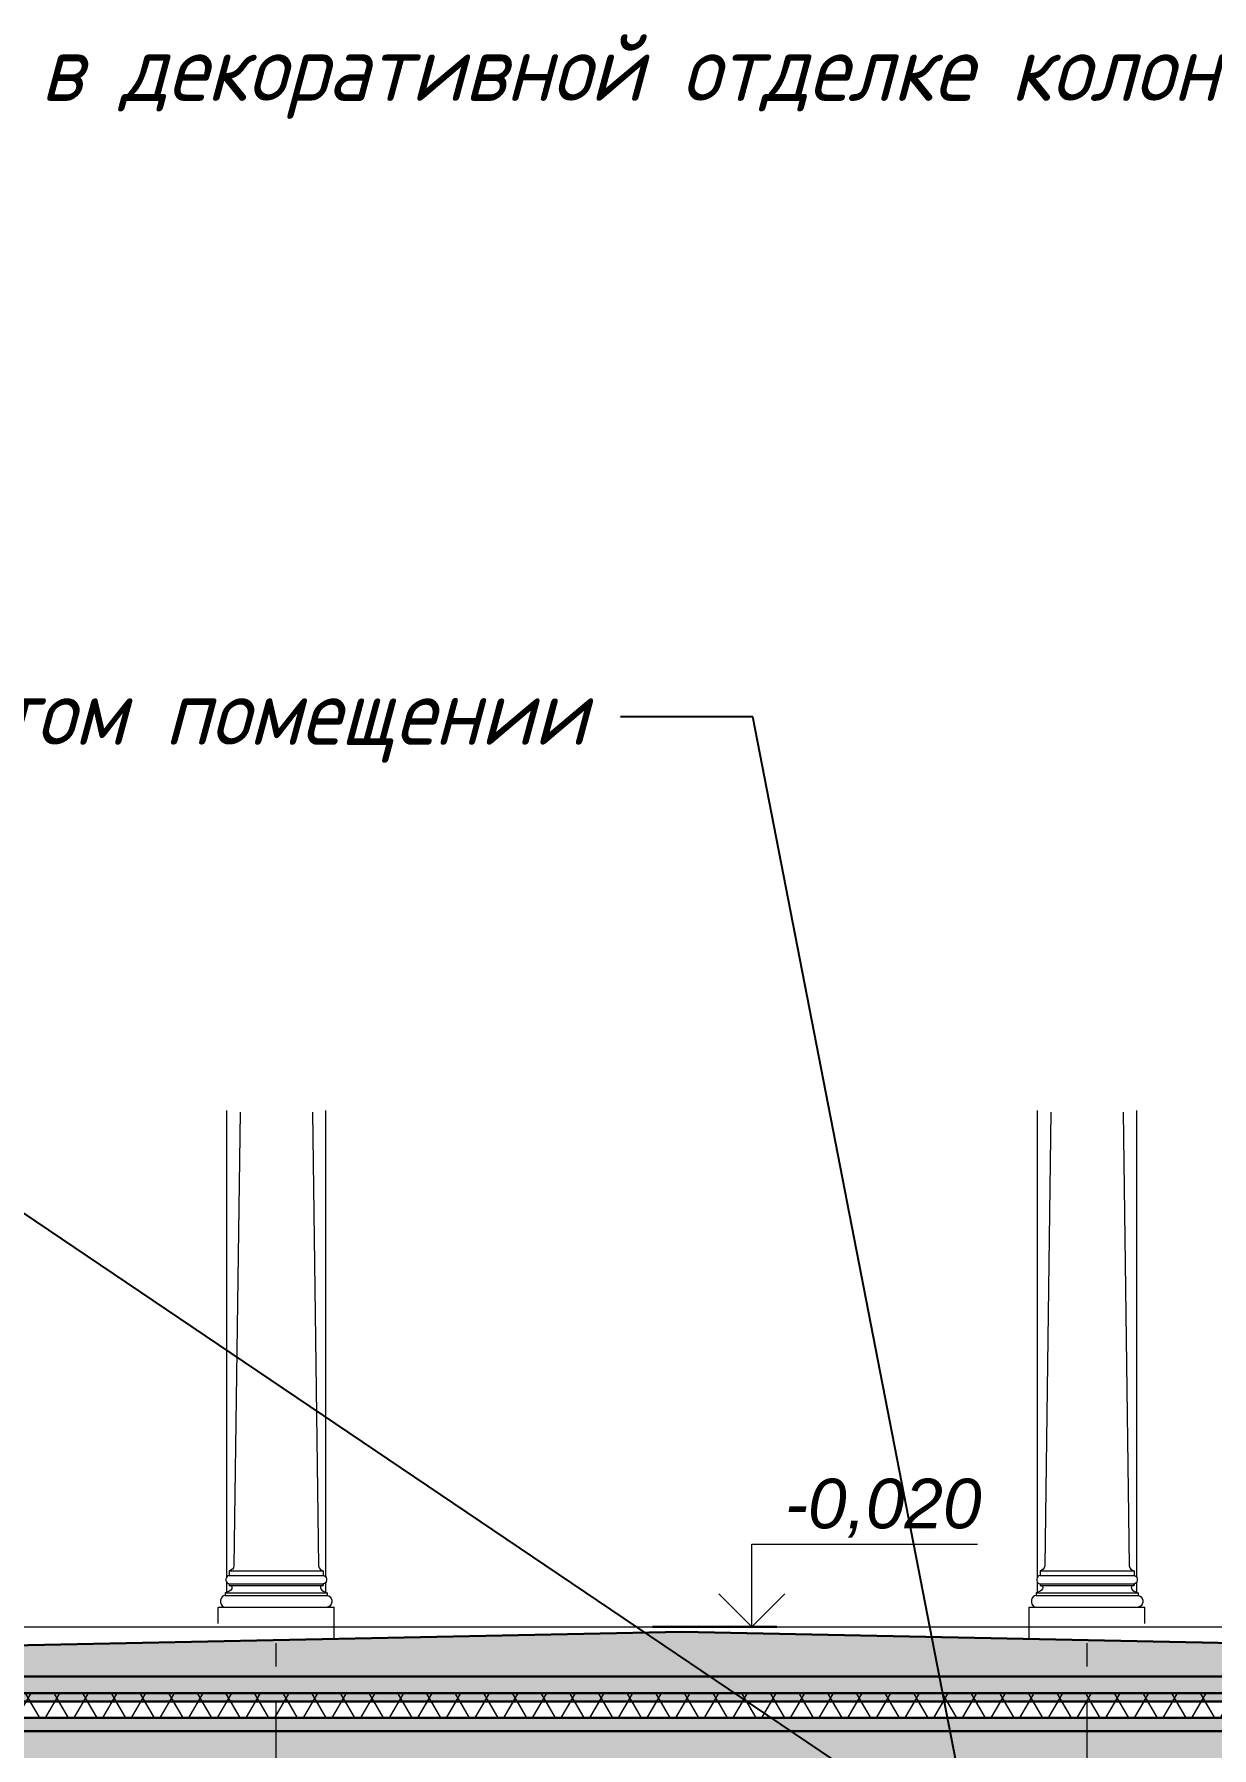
# Model space of a CAD drawing. Header units: millimetres. Extents: x -473555 to 660023, y 5037 to 453528.
# Drawn here: x 245781 to 252897, y 166503 to 176858 of the extents above; entities that cross this region are included whole.
import ezdxf
from ezdxf import colors
from ezdxf.entities.mleader import LeaderData, LeaderLine
from ezdxf.enums import TextEntityAlignment as Align
from ezdxf.math import Vec2, Vec3

# ---------------------------------------------------------------- set-up
doc = ezdxf.new("R2010")
doc.units = ezdxf.units.MM
doc.linetypes.add('Штрихпунктирная', pattern=[1093.611073, 529.166651, -211.666656, 141.111112, -211.666656])
for name, color, linetype, lineweight in [('2D - Общий_Ном._пера__2', 8, 'Continuous', 20), ('3D-сетки_Ном._пера__1', 7, 'Continuous', 30), ('3D-сетки_Ном._пера__2', 8, 'Continuous', 20), ('Интерьер- Перегородка_Ном._пера__93', 9, 'Continuous', 13), ('Конструктивный - Несущий_Ном._пера__93', 9, 'Continuous', 13), ('Механика_Ном._пера__93', 9, 'Continuous', 13), ('Размеры_Ном._пера__1', 7, 'Continuous', 30), ('Размеры_Ном._пера__100', 7, 'Continuous', 5), ('Размеры_Ном._пера__98', 7, 'Continuous', 18), ('Структуры стальные_Ном._пера__1', 7, 'Continuous', 30), ('Структуры стальные_Ном._пера__98', 7, 'Continuous', 18)]:
    doc.layers.add(name, color=color, linetype=linetype, lineweight=lineweight)
doc.layers.add('ВК_text', color=102, linetype='Continuous')
doc.layers.add('Структуры стальные', color=7, linetype='Continuous')
for name, color, linetype, lineweight, plot in [('Перекрытия_Полы_Ном._пера__1', 7, 'Continuous', 30, False), ('Перекрытия_Полы_Ном._пера__2', 8, 'Continuous', 20, False), ('Перекрытия_Полы_Ном._пера__93', 9, 'Continuous', 13, False), ('Перекрытия_Полы_Ном._пера__97', 7, 'Continuous', 20, False)]:
    doc.layers.add(name, color=color, linetype=linetype, lineweight=lineweight, plot=plot)
doc.layers.add('Перекрытия_Полы_Ном._пера__45', color=7, linetype='Continuous', lineweight=20, true_color=0x00a4a4, plot=False)
doc.styles.add('ВК_текст_чертеж', font='isocpeur.ttf', dxfattribs={"width": 0.9, "oblique": 15})
doc.styles.add('СГЕНЕРИР_СТИЛЬ_1', font='ariali.ttf')
doc.styles.add('СГЕНЕРИР_СТИЛЬ_3', font='arial.ttf')
pattern_1 = [(60, (219157.86, 167253.14), (-129.9038, 75), []), (120, (219157.86, 167253.14), (129.9038, 75), [])]
pattern_2 = [(0, (219157.9, 167253.1), (0, 779.423), [48.75, -401.25]), (0, (219382.9, 167642.85), (0, 779.423), [48.75, -401.25]), (60, (219157.9, 167253.1), (-675, 389.711), [48.75, -401.25]), (60, (219607.9, 167253.1), (-675, 389.711), [48.75, -401.25]), (120, (219206.6, 167253.1), (675, 389.711), [48.75, -401.25]), (120, (219656.6, 167253.1), (675, 389.711), [48.75, -401.25]), (0, (219157.86, 167328.14), (0, 150), [0, -150, 0, -225]), (45, (219232.86, 167328.14), (-106.066, 106.066), [0, -112.5, 0, -187.5])]
pattern_3 = [(45, (219157.86, 167453.14), (-63.63961, 63.63961), [0, -60, 0, -90]), (110, (219357.86, 167453.14), (84.57234, 30.78181), [0, -44, 0, -76])]

# ---------------------------------------------------------------- blocks, each defined once
blk = doc.blocks.new('Стандартный Маркер Сетки[163]', base_point=(28086, 0))
at = {"layer": 'Структуры стальные_Ном._пера__98', "linetype": 'Штрихпунктирная'}
blk.add_line((28086, -1000), (28086, 0), dxfattribs=at)
at = {"layer": 'Структуры стальные_Ном._пера__1', "style": 'СГЕНЕРИР_СТИЛЬ_3'}
blk.add_attdef('AC_MarkerText_1', text='', height=350, rotation=360, dxfattribs=at).set_placement((28086, -10480), align=Align.MIDDLE_CENTER)
blk = doc.blocks.new('Стандартный Маркер Сетки[164]', base_point=(32986, 0))
at = {"layer": 'Структуры стальные_Ном._пера__98', "linetype": 'Штрихпунктирная'}
blk.add_line((32986, -1000), (32986, 0), dxfattribs=at)
at = {"layer": 'Структуры стальные_Ном._пера__1', "style": 'СГЕНЕРИР_СТИЛЬ_3'}
blk.add_attdef('AC_MarkerText_1', text='', height=350, rotation=360, dxfattribs=at).set_placement((32986, -10483), align=Align.MIDDLE_CENTER)

msp = doc.modelspace()

# ---------------------------------------------------------------- hatches: boundary and pattern name
at = {"layer": '2D - Общий_Ном._пера__2', "linetype": 'Continuous', "lineweight": 0, "true_color": 0x9f9f9f}
msp.add_hatch(color=253, dxfattribs=at).paths.add_polyline_path([(266644.2, 166403.1), (232644.2, 166403.1), (232644.2, 166603.1), (266644.2, 166603.1)])
at = {"layer": '3D-сетки_Ном._пера__2', "linetype": 'Continuous'}
h = msp.add_hatch(dxfattribs=at)
h.set_pattern_fill('БЕТОН_ЛЁГКИЙ', color=256, style=0, pattern_type=2)
h.set_pattern_definition(pattern_2)
h.paths.add_polyline_path([(258781.4, 167083.7), (257044.2, 167053.1), (249694.3, 167203.1), (249694.2, 167203.1), (242344.2, 167053.1), (240607.1, 167083.7), (237794.8, 167053.1), (237794.8, 166833.1), (261593.7, 166833.1), (261593.7, 167133.1)])
h = msp.add_hatch(dxfattribs=at)
h.set_pattern_fill('БЕТОН_ЛЁГКИЙ', color=256, style=0, pattern_type=2)
h.set_pattern_definition(pattern_2)
h.paths.add_polyline_path([(258781.4, 167083.7), (257044.2, 167053.1), (249694.3, 167203.1), (249694.2, 167203.1), (242344.2, 167053.1), (240607.1, 167083.7), (237794.8, 167053.1), (237794.8, 166833.1), (261593.7, 166833.1), (261593.7, 167133.1)])
at = {"layer": 'Перекрытия_Полы_Ном._пера__2', "linetype": 'Continuous'}
h = msp.add_hatch(dxfattribs=at)
h.set_pattern_fill('БЕТОН_ЛЁГКИЙ', color=256, style=0, pattern_type=2)
h.set_pattern_definition(pattern_2)
h.paths.add_polyline_path([(261593.7, 166603.1), (261593.7, 166683.1), (232644.2, 166683.1), (232644.2, 166603.1)])
at = {"layer": 'Перекрытия_Полы_Ном._пера__45', "linetype": 'Continuous'}
h = msp.add_hatch(dxfattribs=at)
h.set_pattern_fill('ТЕПЛОИЗОЛЯЦИЯ', color=256, style=0, pattern_type=2)
h.set_pattern_definition(pattern_1)
h.paths.add_polyline_path([(261593.7, 166683.1), (261593.7, 166833.1), (232644.2, 166833.1), (232644.2, 166683.1)])
h = msp.add_hatch(dxfattribs=at)
h.set_pattern_fill('ТЕПЛОИЗОЛЯЦИЯ', color=256, style=0, pattern_type=2)
h.set_pattern_definition(pattern_1)
h.paths.add_polyline_path([(261593.7, 166683.1), (261593.7, 166833.1), (237794.8, 166833.1), (237794.8, 166683.1)])
h = msp.add_hatch(dxfattribs=at)
h.set_pattern_fill('ТЕПЛОИЗОЛЯЦИЯ', color=256, style=0, pattern_type=2)
h.set_pattern_definition(pattern_1)
h.paths.add_polyline_path([(261593.7, 166683.1), (261593.7, 166783.1), (232644.2, 166783.1), (232644.2, 166683.1)])
h = msp.add_hatch(dxfattribs=at)
h.set_pattern_fill('ТЕПЛОИЗОЛЯЦИЯ', color=256, style=0, pattern_type=2)
h.set_pattern_definition(pattern_1)
h.paths.add_polyline_path([(261593.7, 166683.1), (261593.7, 166783.1), (237794.8, 166783.1), (237794.8, 166683.1)])
at = {"layer": 'Перекрытия_Полы_Ном._пера__97', "linetype": 'Continuous'}
h = msp.add_hatch(dxfattribs=at)
h.set_pattern_fill('КАМЕНЬ_ТЁСАНЫЙ', color=256, style=0, pattern_type=2)
h.set_pattern_definition(pattern_3)
h.paths.add_polyline_path([(261593.7, 166783.1), (261593.7, 166933.1), (232644.2, 166933.1), (232644.2, 166783.1)])
h = msp.add_hatch(dxfattribs=at)
h.set_pattern_fill('КАМЕНЬ_ТЁСАНЫЙ', color=256, style=0, pattern_type=2)
h.set_pattern_definition(pattern_3)
h.paths.add_polyline_path([(261593.7, 166783.1), (261593.7, 166933.1), (237794.8, 166933.1), (237794.8, 166783.1)])

# ---------------------------------------------------------------- linework, layer by layer
at = {"layer": '3D-сетки_Ном._пера__1', "linetype": 'Continuous'}
for p, q in [((242344.2, 167053.1), (249694.2, 167203.1)), ((242344.2, 167053.1), (249694.2, 167203.1)), ((249694.2, 167203.1), (249694.3, 167203.1)), ((249694.2, 167203.1), (249694.3, 167203.1)), ((257044.2, 167053.1), (249694.3, 167203.1)), ((257044.2, 167053.1), (249694.3, 167203.1)), ((232644.2, 166833.1), (261593.7, 166833.1))]:
    msp.add_line(p, q, dxfattribs=at)
at = {"layer": 'Интерьер- Перегородка_Ном._пера__93', "linetype": 'Continuous'}
for p, q in [((247594.2, 167233.1), (248744.2, 167233.1)), ((247594.2, 167233.1), (248744.2, 167233.1)), ((248744.2, 167233.1), (250644.2, 167233.1)), ((248744.2, 167233.1), (250644.2, 167233.1)), ((250644.2, 167233.1), (251793.8, 167233.1)), ((250644.2, 167233.1), (251793.8, 167233.1))]:
    msp.add_line(p, q, dxfattribs=at)
at = {"layer": 'Конструктивный - Несущий_Ном._пера__93', "linetype": 'Continuous'}
for p, q in [((246944.2, 167533.8), (246944.2, 170353.2)), ((246944.2, 167533.8), (246944.2, 170353.2)), ((247544.2, 167532.5), (247544.2, 170353.2)), ((247544.2, 167532.5), (247544.2, 170353.2)), ((251844.2, 167533.8), (251844.2, 170353.2)), ((251844.2, 167533.8), (251844.2, 170353.2)), ((252444.2, 167532.5), (252444.2, 170353.2)), ((252444.2, 167532.5), (252444.2, 170353.2)), ((246944.2, 167442.5), (246944.2, 167503.4)), ((246944.2, 167442.5), (246944.2, 167503.4)), ((247544.2, 167442.1), (247544.2, 167504.8)), ((247544.2, 167442.1), (247544.2, 167504.8)), ((251844.2, 167442.5), (251844.2, 167503.4)), ((251844.2, 167442.5), (251844.2, 167503.4)), ((252444.2, 167442.1), (252444.2, 167504.8)), ((252444.2, 167442.1), (252444.2, 167504.8))]:
    msp.add_line(p, q, dxfattribs=at)
at = {"layer": 'Механика_Ном._пера__93', "linetype": 'Continuous'}
for p, q in [((247024.8, 170343.4), (246988.3, 167602.9)), ((247024.8, 170343.4), (246988.3, 167602.9)), ((247462.7, 170343.4), (247499.2, 167602.9)), ((247462.7, 170343.4), (247499.2, 167602.9)), ((251924.8, 170343.4), (251888.3, 167602.9)), ((251924.8, 170343.4), (251888.3, 167602.9)), ((252362.7, 170343.4), (252399.2, 167602.9)), ((252362.7, 170343.4), (252399.2, 167602.9)), ((246946.9, 167537.7), (246942.3, 167531.1)), ((246946.9, 167537.7), (246942.3, 167531.1)), ((246953, 167542), (246946.9, 167537.7)), ((246953, 167542), (246946.9, 167537.7)), ((246959.9, 167543.4), (246953, 167542)), ((246959.9, 167543.4), (246953, 167542)), ((246969.8, 167575.3), (246959.9, 167573.1)), ((246969.8, 167575.3), (246959.9, 167573.1)), ((246959.9, 167573.1), (246994.1, 167573.1)), ((246959.9, 167573.1), (246959.9, 167543.4)), ((246959.9, 167573.1), (246994.1, 167573.1)), ((246959.9, 167573.1), (246959.9, 167543.4)), ((246959.9, 167543.4), (246994.1, 167543.4)), ((246959.9, 167543.4), (246994.1, 167543.4)), ((246978.5, 167581.6), (246969.8, 167575.3)), ((246978.5, 167581.6), (246969.8, 167575.3)), ((246984.9, 167591.2), (246978.5, 167581.6)), ((246984.9, 167591.2), (246978.5, 167581.6)), ((246988.3, 167602.9), (246984.9, 167591.2)), ((246988.3, 167602.9), (246984.9, 167591.2)), ((246994.1, 167573.1), (247058.5, 167573.1)), ((246994.1, 167573.1), (247058.5, 167573.1)), ((246994.1, 167543.4), (247058.5, 167543.4)), ((246994.1, 167543.4), (247058.5, 167543.4)), ((247058.5, 167573.1), (247145.2, 167573.1)), ((247058.5, 167573.1), (247145.2, 167573.1)), ((247058.5, 167543.4), (247145.2, 167543.4)), ((247058.5, 167543.4), (247145.2, 167543.4)), ((247145.2, 167573.1), (247243.8, 167573.1)), ((247145.2, 167573.1), (247243.8, 167573.1)), ((247145.2, 167543.4), (247243.8, 167543.4)), ((247145.2, 167543.4), (247243.8, 167543.4)), ((247243.8, 167573.1), (247342.3, 167573.1)), ((247243.8, 167573.1), (247342.3, 167573.1)), ((247243.8, 167543.4), (247342.3, 167543.4)), ((247243.8, 167543.4), (247342.3, 167543.4)), ((247342.3, 167573.1), (247429, 167573.1)), ((247342.3, 167573.1), (247429, 167573.1)), ((247342.3, 167543.4), (247429, 167543.4)), ((247342.3, 167543.4), (247429, 167543.4)), ((247429, 167573.1), (247493.4, 167573.1)), ((247429, 167573.1), (247493.4, 167573.1)), ((247429, 167543.4), (247493.4, 167543.4)), ((247429, 167543.4), (247493.4, 167543.4)), ((247493.4, 167573.1), (247527.6, 167573.1)), ((247493.4, 167573.1), (247527.6, 167573.1)), ((247493.4, 167543.4), (247527.6, 167543.4)), ((247493.4, 167543.4), (247527.6, 167543.4)), ((247499.2, 167602.9), (247502.6, 167591.2)), ((247499.2, 167602.9), (247502.6, 167591.2)), ((247502.6, 167591.2), (247509, 167581.6)), ((247502.6, 167591.2), (247509, 167581.6)), ((247509, 167581.6), (247517.7, 167575.3)), ((247509, 167581.6), (247517.7, 167575.3)), ((247517.7, 167575.3), (247527.6, 167573.1)), ((247517.7, 167575.3), (247527.6, 167573.1)), ((247527.6, 167573.1), (247527.6, 167543.4)), ((247527.6, 167573.1), (247527.6, 167543.4)), ((247527.6, 167543.4), (247534.5, 167542)), ((247527.6, 167543.4), (247534.5, 167542)), ((247534.5, 167542), (247540.6, 167537.7)), ((247534.5, 167542), (247540.6, 167537.7)), ((247540.6, 167537.7), (247545.2, 167531.1)), ((247540.6, 167537.7), (247545.2, 167531.1)), ((251846.9, 167537.7), (251842.3, 167531.1)), ((251846.9, 167537.7), (251842.3, 167531.1)), ((251853, 167542), (251846.9, 167537.7)), ((251853, 167542), (251846.9, 167537.7)), ((251859.9, 167543.4), (251853, 167542)), ((251859.9, 167543.4), (251853, 167542)), ((251869.8, 167575.3), (251859.9, 167573.1)), ((251869.8, 167575.3), (251859.9, 167573.1)), ((251859.9, 167573.1), (251894.1, 167573.1)), ((251859.9, 167573.1), (251859.9, 167543.4)), ((251859.9, 167573.1), (251894.1, 167573.1)), ((251859.9, 167573.1), (251859.9, 167543.4)), ((251859.9, 167543.4), (251894.1, 167543.4)), ((251859.9, 167543.4), (251894.1, 167543.4)), ((251878.5, 167581.6), (251869.8, 167575.3)), ((251878.5, 167581.6), (251869.8, 167575.3)), ((251884.9, 167591.2), (251878.5, 167581.6)), ((251884.9, 167591.2), (251878.5, 167581.6)), ((251888.3, 167602.9), (251884.9, 167591.2)), ((251888.3, 167602.9), (251884.9, 167591.2)), ((251894.1, 167573.1), (251958.5, 167573.1)), ((251894.1, 167573.1), (251958.5, 167573.1)), ((251894.1, 167543.4), (251958.5, 167543.4)), ((251894.1, 167543.4), (251958.5, 167543.4)), ((251958.5, 167573.1), (252045.2, 167573.1)), ((251958.5, 167573.1), (252045.2, 167573.1)), ((251958.5, 167543.4), (252045.2, 167543.4)), ((251958.5, 167543.4), (252045.2, 167543.4)), ((252045.2, 167573.1), (252143.8, 167573.1)), ((252045.2, 167573.1), (252143.8, 167573.1)), ((252045.2, 167543.4), (252143.8, 167543.4)), ((252045.2, 167543.4), (252143.8, 167543.4)), ((252143.8, 167573.1), (252242.3, 167573.1)), ((252143.8, 167573.1), (252242.3, 167573.1)), ((252143.8, 167543.4), (252242.3, 167543.4)), ((252143.8, 167543.4), (252242.3, 167543.4)), ((252242.3, 167573.1), (252329, 167573.1)), ((252242.3, 167573.1), (252329, 167573.1)), ((252242.3, 167543.4), (252329, 167543.4)), ((252242.3, 167543.4), (252329, 167543.4)), ((252329, 167573.1), (252393.4, 167573.1)), ((252329, 167573.1), (252393.4, 167573.1)), ((252329, 167543.4), (252393.4, 167543.4)), ((252329, 167543.4), (252393.4, 167543.4)), ((252393.4, 167573.1), (252427.6, 167573.1)), ((252393.4, 167573.1), (252427.6, 167573.1)), ((252393.4, 167543.4), (252427.6, 167543.4)), ((252393.4, 167543.4), (252427.6, 167543.4)), ((252399.2, 167602.9), (252402.6, 167591.2)), ((252399.2, 167602.9), (252402.6, 167591.2)), ((252402.6, 167591.2), (252409, 167581.6)), ((252402.6, 167591.2), (252409, 167581.6)), ((252409, 167581.6), (252417.7, 167575.3)), ((252409, 167581.6), (252417.7, 167575.3)), ((252417.7, 167575.3), (252427.6, 167573.1)), ((252417.7, 167575.3), (252427.6, 167573.1)), ((252427.6, 167573.1), (252427.6, 167543.4)), ((252427.6, 167573.1), (252427.6, 167543.4)), ((252427.6, 167543.4), (252434.5, 167542)), ((252427.6, 167543.4), (252434.5, 167542)), ((252434.5, 167542), (252440.6, 167537.7)), ((252434.5, 167542), (252440.6, 167537.7)), ((252440.6, 167537.7), (252445.2, 167531.1)), ((252440.6, 167537.7), (252445.2, 167531.1)), ((246960.3, 167448.3), (246935.6, 167439.3)), ((246960.3, 167448.3), (246935.6, 167439.3)), ((246935.6, 167439.3), (246972.7, 167439.3)), ((246935.6, 167439.3), (246935.6, 167422.5)), ((246935.6, 167439.3), (246972.7, 167439.3)), ((246935.6, 167439.3), (246935.6, 167422.5)), ((246942.3, 167531.1), (246939.9, 167523)), ((246942.3, 167531.1), (246939.9, 167523)), ((246939.9, 167523), (246939.9, 167514.3)), ((246939.9, 167523), (246939.9, 167514.3)), ((246939.9, 167514.3), (246942.3, 167506.2)), ((246939.9, 167514.3), (246942.3, 167506.2)), ((246942.3, 167506.2), (246946.9, 167499.6)), ((246942.3, 167506.2), (246946.9, 167499.6)), ((246946.9, 167499.6), (246953, 167495.3)), ((246946.9, 167499.6), (246953, 167495.3)), ((246953, 167495.3), (246959.9, 167493.9)), ((246953, 167495.3), (246959.9, 167493.9)), ((246959.9, 167493.8), (246994.1, 167493.8)), ((246959.9, 167493.8), (246959.9, 167483.9)), ((246959.9, 167493.8), (246994.1, 167493.8)), ((246959.9, 167493.8), (246959.9, 167483.9)), ((246959.9, 167483.9), (246994.1, 167483.9)), ((246959.9, 167483.9), (246965.1, 167482.9)), ((246959.9, 167483.9), (246994.1, 167483.9)), ((246959.9, 167483.9), (246965.1, 167482.9)), ((246968.4, 167454.8), (246960.3, 167448.3)), ((246968.4, 167454.8), (246960.3, 167448.3)), ((246965.1, 167482.9), (246973, 167479.1)), ((246965.1, 167482.9), (246973, 167479.1)), ((246974.5, 167464.1), (246968.4, 167454.8)), ((246974.5, 167464.1), (246968.4, 167454.8)), ((246972.7, 167439.3), (247042.6, 167439.3)), ((246972.7, 167439.3), (247042.6, 167439.3)), ((246973, 167479.1), (246974.8, 167477.1)), ((246973, 167479.1), (246974.8, 167477.1)), ((246975.8, 167467.7), (246974.5, 167464.1)), ((246975.8, 167467.7), (246974.5, 167464.1)), ((246974.8, 167477.1), (246976, 167474.4)), ((246974.8, 167477.1), (246976, 167474.4)), ((246976.4, 167471.5), (246975.8, 167467.7)), ((246976.4, 167471.5), (246975.8, 167467.7)), ((246976, 167474.4), (246976.4, 167471.5)), ((246976, 167474.4), (246976.4, 167471.5)), ((246994.1, 167493.8), (247058.5, 167493.8)), ((246994.1, 167493.8), (247058.5, 167493.8)), ((246994.1, 167483.9), (247058.5, 167483.9)), ((246994.1, 167483.9), (247058.5, 167483.9)), ((247042.6, 167439.3), (247136.7, 167439.3)), ((247042.6, 167439.3), (247136.7, 167439.3)), ((247058.5, 167493.8), (247145.2, 167493.8)), ((247058.5, 167493.8), (247145.2, 167493.8)), ((247058.5, 167483.9), (247145.2, 167483.9)), ((247058.5, 167483.9), (247145.2, 167483.9)), ((247136.7, 167439.3), (247243.8, 167439.3)), ((247136.7, 167439.3), (247243.8, 167439.3)), ((247145.2, 167493.8), (247243.8, 167493.8)), ((247145.2, 167493.8), (247243.8, 167493.8)), ((247145.2, 167483.9), (247243.8, 167483.9)), ((247145.2, 167483.9), (247243.8, 167483.9)), ((247243.8, 167493.8), (247342.3, 167493.8)), ((247243.8, 167493.8), (247342.3, 167493.8)), ((247243.8, 167483.9), (247342.3, 167483.9)), ((247243.8, 167483.9), (247342.3, 167483.9)), ((247243.8, 167439.3), (247350.8, 167439.3)), ((247243.8, 167439.3), (247350.8, 167439.3)), ((247342.3, 167493.8), (247429, 167493.8)), ((247342.3, 167493.8), (247429, 167493.8)), ((247342.3, 167483.9), (247429, 167483.9)), ((247342.3, 167483.9), (247429, 167483.9)), ((247350.8, 167439.3), (247444.9, 167439.3)), ((247350.8, 167439.3), (247444.9, 167439.3)), ((247429, 167493.8), (247493.4, 167493.8)), ((247429, 167493.8), (247493.4, 167493.8)), ((247429, 167483.9), (247493.4, 167483.9)), ((247429, 167483.9), (247493.4, 167483.9)), ((247444.9, 167439.3), (247514.8, 167439.3)), ((247444.9, 167439.3), (247514.8, 167439.3)), ((247493.4, 167493.8), (247527.6, 167493.8)), ((247493.4, 167493.8), (247527.6, 167493.8)), ((247493.4, 167483.9), (247527.6, 167483.9)), ((247493.4, 167483.9), (247527.6, 167483.9)), ((247511.6, 167474.4), (247511.1, 167471.5)), ((247511.6, 167474.4), (247511.1, 167471.5)), ((247511.1, 167471.5), (247511.7, 167467.7)), ((247511.1, 167471.5), (247511.7, 167467.7)), ((247512.7, 167477.1), (247511.6, 167474.4)), ((247512.7, 167477.1), (247511.6, 167474.4)), ((247511.7, 167467.7), (247513, 167464.1)), ((247511.7, 167467.7), (247513, 167464.1)), ((247514.5, 167479.1), (247512.7, 167477.1)), ((247514.5, 167479.1), (247512.7, 167477.1)), ((247513, 167464.1), (247519.1, 167454.8)), ((247513, 167464.1), (247519.1, 167454.8)), ((247522.4, 167482.9), (247514.5, 167479.1)), ((247522.4, 167482.9), (247514.5, 167479.1)), ((247514.8, 167439.3), (247551.9, 167439.3)), ((247514.8, 167439.3), (247551.9, 167439.3)), ((247519.1, 167454.8), (247527.2, 167448.3)), ((247519.1, 167454.8), (247527.2, 167448.3)), ((247527.6, 167483.9), (247522.4, 167482.9)), ((247527.6, 167483.9), (247522.4, 167482.9)), ((247527.2, 167448.3), (247551.9, 167439.3)), ((247527.2, 167448.3), (247551.9, 167439.3)), ((247534.5, 167495.3), (247527.6, 167493.9)), ((247534.5, 167495.3), (247527.6, 167493.9)), ((247527.6, 167493.8), (247527.6, 167483.9)), ((247527.6, 167493.8), (247527.6, 167483.9)), ((247540.6, 167499.6), (247534.5, 167495.3)), ((247540.6, 167499.6), (247534.5, 167495.3)), ((247545.2, 167506.2), (247540.6, 167499.6)), ((247545.2, 167506.2), (247540.6, 167499.6)), ((247545.2, 167531.1), (247547.6, 167523)), ((247545.2, 167531.1), (247547.6, 167523)), ((247547.6, 167514.3), (247545.2, 167506.2)), ((247547.6, 167514.3), (247545.2, 167506.2)), ((247547.6, 167523), (247547.6, 167514.3)), ((247547.6, 167523), (247547.6, 167514.3)), ((247551.9, 167439.3), (247551.9, 167422.5)), ((247551.9, 167439.3), (247551.9, 167422.5)), ((251860.3, 167448.3), (251835.6, 167439.3)), ((251860.3, 167448.3), (251835.6, 167439.3)), ((251835.6, 167439.3), (251872.7, 167439.3)), ((251835.6, 167439.3), (251835.6, 167422.5)), ((251835.6, 167439.3), (251872.7, 167439.3)), ((251835.6, 167439.3), (251835.6, 167422.5)), ((251842.3, 167531.1), (251839.9, 167523)), ((251842.3, 167531.1), (251839.9, 167523)), ((251839.9, 167523), (251839.9, 167514.3)), ((251839.9, 167523), (251839.9, 167514.3)), ((251839.9, 167514.3), (251842.3, 167506.2)), ((251839.9, 167514.3), (251842.3, 167506.2)), ((251842.3, 167506.2), (251846.9, 167499.6)), ((251842.3, 167506.2), (251846.9, 167499.6)), ((251846.9, 167499.6), (251853, 167495.3)), ((251846.9, 167499.6), (251853, 167495.3)), ((251853, 167495.3), (251859.9, 167493.9)), ((251853, 167495.3), (251859.9, 167493.9)), ((251859.9, 167493.8), (251894.1, 167493.8)), ((251859.9, 167493.8), (251859.9, 167483.9)), ((251859.9, 167493.8), (251894.1, 167493.8)), ((251859.9, 167493.8), (251859.9, 167483.9)), ((251859.9, 167483.9), (251894.1, 167483.9)), ((251859.9, 167483.9), (251865.1, 167482.9)), ((251859.9, 167483.9), (251894.1, 167483.9)), ((251859.9, 167483.9), (251865.1, 167482.9)), ((251868.4, 167454.8), (251860.3, 167448.3)), ((251868.4, 167454.8), (251860.3, 167448.3)), ((251865.1, 167482.9), (251873, 167479.1)), ((251865.1, 167482.9), (251873, 167479.1)), ((251874.5, 167464.1), (251868.4, 167454.8)), ((251874.5, 167464.1), (251868.4, 167454.8)), ((251872.7, 167439.3), (251942.6, 167439.3)), ((251872.7, 167439.3), (251942.6, 167439.3)), ((251873, 167479.1), (251874.8, 167477.1)), ((251873, 167479.1), (251874.8, 167477.1)), ((251875.8, 167467.7), (251874.5, 167464.1)), ((251875.8, 167467.7), (251874.5, 167464.1)), ((251874.8, 167477.1), (251876, 167474.4)), ((251874.8, 167477.1), (251876, 167474.4)), ((251876.4, 167471.5), (251875.8, 167467.7)), ((251876.4, 167471.5), (251875.8, 167467.7)), ((251876, 167474.4), (251876.4, 167471.5)), ((251876, 167474.4), (251876.4, 167471.5)), ((251894.1, 167493.8), (251958.5, 167493.8)), ((251894.1, 167493.8), (251958.5, 167493.8)), ((251894.1, 167483.9), (251958.5, 167483.9)), ((251894.1, 167483.9), (251958.5, 167483.9)), ((251942.6, 167439.3), (252036.7, 167439.3)), ((251942.6, 167439.3), (252036.7, 167439.3)), ((251958.5, 167493.8), (252045.2, 167493.8)), ((251958.5, 167493.8), (252045.2, 167493.8)), ((251958.5, 167483.9), (252045.2, 167483.9)), ((251958.5, 167483.9), (252045.2, 167483.9)), ((252036.7, 167439.3), (252143.8, 167439.3)), ((252036.7, 167439.3), (252143.8, 167439.3)), ((252045.2, 167493.8), (252143.8, 167493.8)), ((252045.2, 167493.8), (252143.8, 167493.8)), ((252045.2, 167483.9), (252143.8, 167483.9)), ((252045.2, 167483.9), (252143.8, 167483.9)), ((252143.8, 167493.8), (252242.3, 167493.8)), ((252143.8, 167493.8), (252242.3, 167493.8)), ((252143.8, 167483.9), (252242.3, 167483.9)), ((252143.8, 167483.9), (252242.3, 167483.9)), ((252143.8, 167439.3), (252250.8, 167439.3)), ((252143.8, 167439.3), (252250.8, 167439.3)), ((252242.3, 167493.8), (252329, 167493.8)), ((252242.3, 167493.8), (252329, 167493.8)), ((252242.3, 167483.9), (252329, 167483.9)), ((252242.3, 167483.9), (252329, 167483.9)), ((252250.8, 167439.3), (252344.9, 167439.3)), ((252250.8, 167439.3), (252344.9, 167439.3)), ((252329, 167493.8), (252393.4, 167493.8)), ((252329, 167493.8), (252393.4, 167493.8)), ((252329, 167483.9), (252393.4, 167483.9)), ((252329, 167483.9), (252393.4, 167483.9)), ((252344.9, 167439.3), (252414.8, 167439.3)), ((252344.9, 167439.3), (252414.8, 167439.3)), ((252393.4, 167493.8), (252427.6, 167493.8)), ((252393.4, 167493.8), (252427.6, 167493.8)), ((252393.4, 167483.9), (252427.6, 167483.9)), ((252393.4, 167483.9), (252427.6, 167483.9)), ((252411.6, 167474.4), (252411.1, 167471.5)), ((252411.6, 167474.4), (252411.1, 167471.5)), ((252411.1, 167471.5), (252411.7, 167467.7)), ((252411.1, 167471.5), (252411.7, 167467.7)), ((252412.7, 167477.1), (252411.6, 167474.4)), ((252412.7, 167477.1), (252411.6, 167474.4)), ((252411.7, 167467.7), (252413, 167464.1)), ((252411.7, 167467.7), (252413, 167464.1)), ((252414.5, 167479.1), (252412.7, 167477.1)), ((252414.5, 167479.1), (252412.7, 167477.1)), ((252413, 167464.1), (252419.1, 167454.8)), ((252413, 167464.1), (252419.1, 167454.8)), ((252422.4, 167482.9), (252414.5, 167479.1)), ((252422.4, 167482.9), (252414.5, 167479.1)), ((252414.8, 167439.3), (252451.9, 167439.3)), ((252414.8, 167439.3), (252451.9, 167439.3)), ((252419.1, 167454.8), (252427.2, 167448.3)), ((252419.1, 167454.8), (252427.2, 167448.3)), ((252427.6, 167483.9), (252422.4, 167482.9)), ((252427.6, 167483.9), (252422.4, 167482.9)), ((252427.2, 167448.3), (252451.9, 167439.3)), ((252427.2, 167448.3), (252451.9, 167439.3)), ((252434.5, 167495.3), (252427.6, 167493.9)), ((252434.5, 167495.3), (252427.6, 167493.9)), ((252427.6, 167493.8), (252427.6, 167483.9)), ((252427.6, 167493.8), (252427.6, 167483.9)), ((252440.6, 167499.6), (252434.5, 167495.3)), ((252440.6, 167499.6), (252434.5, 167495.3)), ((252445.2, 167506.2), (252440.6, 167499.6)), ((252445.2, 167506.2), (252440.6, 167499.6)), ((252445.2, 167531.1), (252447.6, 167523)), ((252445.2, 167531.1), (252447.6, 167523)), ((252447.6, 167514.3), (252445.2, 167506.2)), ((252447.6, 167514.3), (252445.2, 167506.2)), ((252447.6, 167523), (252447.6, 167514.3)), ((252447.6, 167523), (252447.6, 167514.3)), ((252451.9, 167439.3), (252451.9, 167422.5)), ((252451.9, 167439.3), (252451.9, 167422.5)), ((246893.8, 167353.1), (247593.8, 167353.1)), ((246893.8, 167253.1), (246893.8, 167353.1)), ((246893.8, 167353.1), (247593.8, 167353.1)), ((246893.8, 167253.1), (246893.8, 167353.1)), ((246911, 167405.3), (246907.6, 167393.9)), ((246911, 167405.3), (246907.6, 167393.9)), ((246907.6, 167393.9), (246907.6, 167381.8)), ((246907.6, 167393.9), (246907.6, 167381.8)), ((246907.6, 167381.8), (246911, 167370.4)), ((246907.6, 167381.8), (246911, 167370.4)), ((246917.3, 167414.5), (246911, 167405.3)), ((246917.3, 167414.5), (246911, 167405.3)), ((246911, 167370.4), (246917.3, 167361.1)), ((246911, 167370.4), (246917.3, 167361.1)), ((246925.9, 167420.5), (246917.3, 167414.5)), ((246925.9, 167420.5), (246917.3, 167414.5)), ((246917.3, 167361.1), (246925.9, 167355.1)), ((246917.3, 167361.1), (246925.9, 167355.1)), ((246935.6, 167422.5), (246925.9, 167420.5)), ((246935.6, 167422.5), (246925.9, 167420.5)), ((246925.9, 167355.1), (246935.6, 167353.1)), ((246925.9, 167355.1), (246935.6, 167353.1)), ((246935.6, 167422.5), (246972.7, 167422.5)), ((246935.6, 167422.5), (246972.7, 167422.5)), ((246972.7, 167422.5), (247042.6, 167422.5)), ((246972.7, 167422.5), (247042.6, 167422.5)), ((247042.6, 167422.5), (247136.7, 167422.5)), ((247042.6, 167422.5), (247136.7, 167422.5)), ((247136.7, 167422.5), (247243.8, 167422.5)), ((247136.7, 167422.5), (247243.8, 167422.5)), ((247243.8, 167422.5), (247350.8, 167422.5)), ((247243.8, 167422.5), (247350.8, 167422.5)), ((247350.8, 167422.5), (247444.9, 167422.5)), ((247350.8, 167422.5), (247444.9, 167422.5)), ((247444.9, 167422.5), (247514.8, 167422.5)), ((247444.9, 167422.5), (247514.8, 167422.5)), ((247514.8, 167422.5), (247551.9, 167422.5)), ((247514.8, 167422.5), (247551.9, 167422.5)), ((247551.9, 167422.5), (247561.6, 167420.5)), ((247551.9, 167422.5), (247561.6, 167420.5)), ((247561.6, 167355.1), (247551.9, 167353.1)), ((247561.6, 167355.1), (247551.9, 167353.1)), ((247561.6, 167420.5), (247570.2, 167414.5)), ((247561.6, 167420.5), (247570.2, 167414.5)), ((247570.2, 167361.1), (247561.6, 167355.1)), ((247570.2, 167361.1), (247561.6, 167355.1)), ((247570.2, 167414.5), (247576.5, 167405.3)), ((247570.2, 167414.5), (247576.5, 167405.3)), ((247576.5, 167370.4), (247570.2, 167361.1)), ((247576.5, 167370.4), (247570.2, 167361.1)), ((247576.5, 167405.3), (247579.9, 167393.9)), ((247576.5, 167405.3), (247579.9, 167393.9)), ((247579.9, 167381.8), (247576.5, 167370.4)), ((247579.9, 167381.8), (247576.5, 167370.4)), ((247579.9, 167393.9), (247579.9, 167381.8)), ((247579.9, 167393.9), (247579.9, 167381.8)), ((247593.8, 167253.1), (247593.8, 167353.1)), ((247593.8, 167253.1), (247593.8, 167353.1)), ((251793.8, 167353.1), (252493.8, 167353.1)), ((251793.8, 167253.1), (251793.8, 167353.1)), ((251793.8, 167353.1), (252493.8, 167353.1)), ((251793.8, 167253.1), (251793.8, 167353.1)), ((251811, 167405.3), (251807.6, 167393.9)), ((251811, 167405.3), (251807.6, 167393.9)), ((251807.6, 167393.9), (251807.6, 167381.8)), ((251807.6, 167393.9), (251807.6, 167381.8)), ((251807.6, 167381.8), (251811, 167370.4)), ((251807.6, 167381.8), (251811, 167370.4)), ((251817.3, 167414.5), (251811, 167405.3)), ((251817.3, 167414.5), (251811, 167405.3)), ((251811, 167370.4), (251817.3, 167361.1)), ((251811, 167370.4), (251817.3, 167361.1)), ((251825.9, 167420.5), (251817.3, 167414.5)), ((251825.9, 167420.5), (251817.3, 167414.5)), ((251817.3, 167361.1), (251825.9, 167355.1)), ((251817.3, 167361.1), (251825.9, 167355.1)), ((251835.6, 167422.5), (251825.9, 167420.5)), ((251835.6, 167422.5), (251825.9, 167420.5)), ((251825.9, 167355.1), (251835.6, 167353.1)), ((251825.9, 167355.1), (251835.6, 167353.1)), ((251835.6, 167422.5), (251872.7, 167422.5)), ((251835.6, 167422.5), (251872.7, 167422.5)), ((251872.7, 167422.5), (251942.6, 167422.5)), ((251872.7, 167422.5), (251942.6, 167422.5)), ((251942.6, 167422.5), (252036.7, 167422.5)), ((251942.6, 167422.5), (252036.7, 167422.5)), ((252036.7, 167422.5), (252143.8, 167422.5)), ((252036.7, 167422.5), (252143.8, 167422.5)), ((252143.8, 167422.5), (252250.8, 167422.5)), ((252143.8, 167422.5), (252250.8, 167422.5)), ((252250.8, 167422.5), (252344.9, 167422.5)), ((252250.8, 167422.5), (252344.9, 167422.5)), ((252344.9, 167422.5), (252414.8, 167422.5)), ((252344.9, 167422.5), (252414.8, 167422.5)), ((252414.8, 167422.5), (252451.9, 167422.5)), ((252414.8, 167422.5), (252451.9, 167422.5)), ((252451.9, 167422.5), (252461.6, 167420.5)), ((252451.9, 167422.5), (252461.6, 167420.5)), ((252461.6, 167355.1), (252451.9, 167353.1)), ((252461.6, 167355.1), (252451.9, 167353.1)), ((252461.6, 167420.5), (252470.2, 167414.5)), ((252461.6, 167420.5), (252470.2, 167414.5)), ((252470.2, 167361.1), (252461.6, 167355.1)), ((252470.2, 167361.1), (252461.6, 167355.1)), ((252470.2, 167414.5), (252476.5, 167405.3)), ((252470.2, 167414.5), (252476.5, 167405.3)), ((252476.5, 167370.4), (252470.2, 167361.1)), ((252476.5, 167370.4), (252470.2, 167361.1)), ((252476.5, 167405.3), (252479.9, 167393.9)), ((252476.5, 167405.3), (252479.9, 167393.9)), ((252479.9, 167381.8), (252476.5, 167370.4)), ((252479.9, 167381.8), (252476.5, 167370.4)), ((252479.9, 167393.9), (252479.9, 167381.8)), ((252479.9, 167393.9), (252479.9, 167381.8)), ((252493.8, 167253.1), (252493.8, 167353.1)), ((252493.8, 167253.1), (252493.8, 167353.1)), ((251793.8, 167253.1), (251794.2, 167253.1)), ((251793.8, 167253.1), (251794.2, 167253.1))]:
    msp.add_line(p, q, dxfattribs=at)
at = {"layer": 'Перекрытия_Полы_Ном._пера__1', "linetype": 'Continuous'}
for p, q in [((232644.2, 166933.1), (261593.7, 166933.1)), ((237794.8, 166833.1), (261593.7, 166833.1)), ((237794.8, 166833.1), (261593.7, 166833.1)), ((232644.2, 166783.1), (261593.7, 166783.1)), ((237794.8, 166783.1), (261593.7, 166783.1)), ((237794.8, 166783.1), (261593.7, 166783.1)), ((261593.7, 166683.1), (232644.2, 166683.1)), ((232644.2, 166603.1), (266644.2, 166603.1))]:
    msp.add_line(p, q, dxfattribs=at)
at = {"layer": 'Перекрытия_Полы_Ном._пера__93', "linetype": 'Continuous'}
for p, q in [((237794.8, 167233.1), (247594.2, 167233.1)), ((237794.8, 167233.1), (247594.2, 167233.1)), ((247594.2, 167160.3), (247594.2, 167253.1)), ((247594.2, 167160.3), (247594.2, 167253.1)), ((251794.2, 167160.3), (251794.2, 167253.1)), ((251794.2, 167233.1), (261593.7, 167233.1))]:
    msp.add_line(p, q, dxfattribs=at)
at = {"layer": 'Размеры_Ном._пера__1', "linetype": 'Continuous'}
for q in [(249518, 167233.1), (250268, 167233.1)]:
    msp.add_line((250118, 167233.1), q, dxfattribs=at)
at = {"layer": 'Размеры_Ном._пера__98', "linetype": 'Continuous'}
for p, q in [((250118, 167233.1), (250118, 167733.1)), ((250118, 167733.1), (251481, 167733.1)), ((250118, 167233.1), (249918, 167433.1)), ((250318, 167433.1), (250118, 167233.1))]:
    msp.add_line(p, q, dxfattribs=at)

# ---------------------------------------------------------------- block references
at = {"layer": 'Структуры стальные', "color": 8, "linetype": 'Continuous', "lineweight": 20}
for name, p in [('Стандартный Маркер Сетки[163]', (247244.2, 167253.1)), ('Стандартный Маркер Сетки[164]', (252144.2, 167253.1))]:
    msp.add_blockref(name, p, dxfattribs=at)

# ---------------------------------------------------------------- texts
at = {"layer": 'Размеры_Ном._пера__100', "insert": (250318, 167773.1), "char_height": 300, "attachment_point": 7, "style": 'СГЕНЕРИР_СТИЛЬ_1'}
msp.add_mtext('\\A1;{\\fArial|b0|i1|c204|p38;-0,020}', dxfattribs=at)

# ---------------------------------------------------------------- leaders
at = {"layer": 'ВК_text', "color": 1}
ml = msp.add_multileader_mtext('Standard', dxfattribs=at)
ml.set_content('Подъем под перекрытие в декоративной отделке колонны', color=1, style='ВК_текст_чертеж')
ml.set_leader_properties()
ml.build(insert=Vec2(0, 0))
ml.multileader.update_dxf_attribs({"arrow_head_size": 400, "scale": 100})
ctx = ml.context
ctx.base_point, ctx.scale, ctx.char_height, ctx.arrow_head_size, ctx.landing_gap_size, ctx.plane_origin = Vec3(247404.5, 176655), 100, 400, 400, 200, Vec3(253466.3, 170463.9)
ctx.text_align_type = 2
notes = []
notes.append((ctx, [(1, (1, 1, 0), (254561.7, 176655), (-1, 0), 800, [(0, [(256744.2, 165399.9), (257344.2, 165678)], 0, [])])]))
ctx.mtext.insert, ctx.mtext.width, ctx.mtext.alignment, ctx.mtext.flow_direction = Vec3(253561.7, 176855), 7226.784, 3, 5
ml = msp.add_multileader_mtext('Standard', dxfattribs=at)
ml.set_content('Эти трубы можно вынести за ось 5 в следующее помещение, чтобы не делать фальшстену в этом помещении', color=1, style='ВК_текст_чертеж')
ml.set_leader_properties()
ml.build(insert=Vec2(0, 0))
ml.multileader.update_dxf_attribs({"arrow_head_size": 400, "scale": 100})
ctx = ml.context
ctx.base_point, ctx.scale, ctx.char_height, ctx.arrow_head_size, ctx.landing_gap_size, ctx.plane_origin = Vec3(242066.2, 172733.8), 100, 400, 400, 200, Vec3(249028, 166542.7)
ctx.text_align_type = 2
notes.append((ctx, [(1, (1, 1, 0), (250123.3, 172733.8), (-1, 0), 800, [(2, [(251881.7, 163703.1)], 0, [])])]))
ctx.mtext.insert, ctx.mtext.width, ctx.mtext.alignment, ctx.mtext.flow_direction = Vec3(249123.3, 172963.8), 7226.784, 3, 5
at = {"layer": 'ВК_text'}
ml = msp.add_multileader_mtext('Standard', dxfattribs=at)
ml.set_content('Фальшстена', color=256, style='ВК_текст_чертеж')
ml.set_leader_properties()
ml.build(insert=Vec2(0, 0))
ml.multileader.update_dxf_attribs({"arrow_head_size": 400, "scale": 100})
ctx = ml.context
ctx.base_point, ctx.scale, ctx.char_height, ctx.arrow_head_size, ctx.landing_gap_size, ctx.plane_origin = Vec3(239696.4, 171067.1), 100, 400, 400, 200, Vec3(242644.2, 164876)
ctx.text_align_type = 2
notes.append((ctx, [(1, (1, 1, 0), (243739.6, 171067.1), (-1, 0), 800, [(3, [(246944.2, 165115.9), (242644.2, 164876), (247544.2, 166280.9), (251844.2, 165599.7)], 0, [])])]))
ctx.mtext.insert, ctx.mtext.alignment, ctx.mtext.flow_direction = Vec3(242739.6, 171267.1), 3, 5
for ctx, leaders in notes:
    for number, flags, end, landing, length, lines in leaders:
        leader = LeaderData()
        leader.index, (leader.has_last_leader_line, leader.has_dogleg_vector, leader.attachment_direction) = number, flags
        leader.last_leader_point, leader.dogleg_vector, leader.dogleg_length = Vec3(end), Vec3(landing), length
        for number, points, colour, breaks in lines:
            line = LeaderLine()
            line.index, line.vertices, line.color, line.breaks = number, Vec3.list(points), colors.encode_raw_color(colour), breaks
            leader.lines.append(line)
        ctx.leaders.append(leader)

doc.saveas('drawing.dxf')
